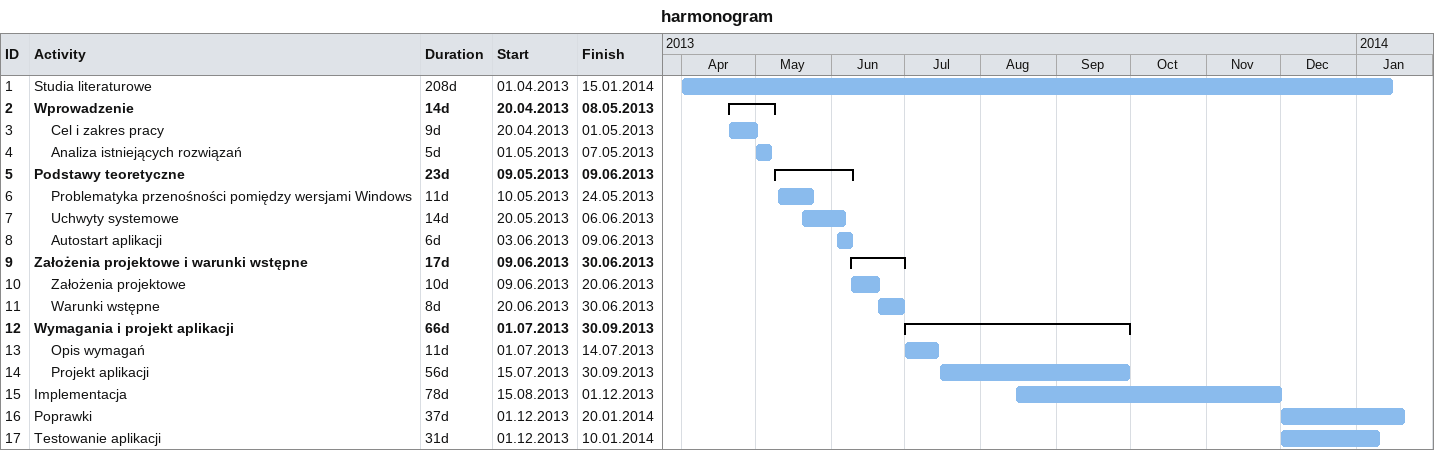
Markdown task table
harmonogram

| ID | Level | Task | Duration | Start | Finish |
|---|---|---|---|---|---|
| 1 | 1 | Studia literaturowe | 208d | 2013-04-01 | 2014-01-15 |
| 2 | 1 | **Wprowadzenie** | 14d | 2013-04-20 | 2013-05-08 |
| 3 | 2 | Cel i zakres pracy | 9d | 2013-04-20 | 2013-05-01 |
| 4 | 2 | Analiza istniejących rozwiązań | 5d | 2013-05-01 | 2013-05-07 |
| 5 | 1 | **Podstawy teoretyczne** | 23d | 2013-05-09 | 2013-06-09 |
| 6 | 2 | Problematyka przenośności pomiędzy wersjami Windows | 11d | 2013-05-10 | 2013-05-24 |
| 7 | 2 | Uchwyty systemowe | 14d | 2013-05-20 | 2013-06-06 |
| 8 | 2 | Autostart aplikacji | 6d | 2013-06-03 | 2013-06-09 |
| 9 | 1 | **Założenia projektowe i warunki wstępne** | 17d | 2013-06-09 | 2013-06-30 |
| 10 | 2 | Założenia projektowe | 10d | 2013-06-09 | 2013-06-20 |
| 11 | 2 | Warunki wstępne | 8d | 2013-06-20 | 2013-06-30 |
| 12 | 1 | **Wymagania i projekt aplikacji** | 66d | 2013-07-01 | 2013-09-30 |
| 13 | 2 | Opis wymagań | 11d | 2013-07-01 | 2013-07-14 |
| 14 | 2 | Projekt aplikacji | 56d | 2013-07-15 | 2013-09-30 |
| 15 | 1 | Implementacja | 78d | 2013-08-15 | 2013-12-01 |
| 16 | 1 | Poprawki | 37d | 2013-12-01 | 2014-01-20 |
| 17 | 1 | Testowanie aplikacji | 31d | 2013-12-01 | 2014-01-10 |
